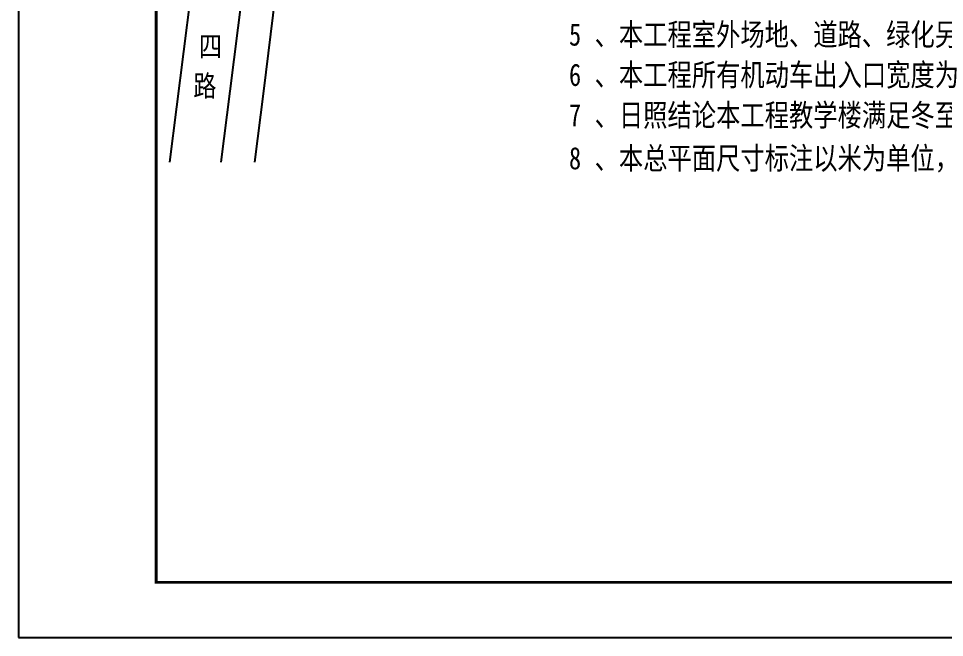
# Model space of a CAD drawing. Extents: x -534 to 560, y 572 to 1344.
# Drawn here: x -533.7 to -315, y 572 to 718.1 of the extents above; entities that cross this region are included whole.
import ezdxf
from ezdxf.enums import TextEntityAlignment as Align

# ---------------------------------------------------------------- set-up
doc = ezdxf.new("R2010")
doc.units = 0
doc.header["$LTSCALE"] = 1000
doc.linetypes.add('X5', pattern=[3, 2, -1])
doc.layers.get('0').update_dxf_attribs({"linetype": 'CONTINUOUS'})
for name, color, linetype in [('DLSS', 8, 'CONTINUOUS'), ('PUB_TEXT', 7, 'CONTINUOUS'), ('TK', 7, 'CONTINUOUS'), ('外轮廓线', 2, 'CONTINUOUS')]:
    doc.layers.add(name, color=color, linetype=linetype)
doc.styles.add('HT', font='simhei.ttf', dxfattribs={"width": 0.8})
doc.styles.add('HZ', font='', dxfattribs={"width": 0.8})
doc.styles.get('HZ').set_extended_font_data('SimSun')

# ---------------------------------------------------------------- blocks, each defined once
blk = doc.blocks.new('BFGGFHBDRSGS')
at = {"layer": 'TK'}
for p, q in [((301383.9997667727, -156237.5000457103), (301383.9997667727, -215637.5000457103)), ((301383.9997667727, -215637.5000457103), (385483.9997667727, -215637.5000457103))]:
    blk.add_line(p, q, dxfattribs=at)
at = {"layer": 'TK', "const_width": 50}
blk.add_lwpolyline([(303883.9997667727, -214637.5000457103), (384483.9997667727, -214637.5000457103), (384483.9997667727, -157237.5000457103), (303883.9997667727, -157237.5000457103)], close=True, dxfattribs=at)
blk = doc.blocks.new('A$C37B82D5D')
at = {"xscale": 1.25, "yscale": 1.25, "zscale": 1.25}
blk.add_blockref('BFGGFHBDRSGS', (-376729.9991856659, 269546.8752933975), dxfattribs=at)

msp = doc.modelspace()

# ---------------------------------------------------------------- linework, layer by layer
at = {"layer": 'DLSS', "color": 41, "linetype": 'Continuous'}
for p, q in [((-497.9371707101382, 684.2081312002701), (-490.3402752318798, 744.7262034896848)), ((-483.7375149491854, 700.9598610360263), (-480.4524949094775, 727.1037400072528)), ((-485.8423964884278, 684.2081312002701), (-483.7375149491854, 700.9598610360263))]:
    msp.add_line(p, q, dxfattribs=at)
at = {"layer": 'DLSS', "color": 8, "linetype": 'X5', "flags": 128}
for points in [[(-475.7710625713953, 700.9598610360263), (-469.6211904419033, 750.4818610359071)], [(-477.8513702415075, 684.2081312002701), (-475.7710625713953, 700.9598610360263)]]:
    msp.add_lwpolyline(points, dxfattribs=at)

# ---------------------------------------------------------------- block references
at = {"layer": '外轮廓线', "ltscale": 0.03, "xscale": 0.01040000000011787, "yscale": 0.01040000000011787, "zscale": 0.01040000000024591}
msp.add_blockref('A$C37B82D5D', (-533.6936044818576, 571.9976082240423), dxfattribs=at)

# ---------------------------------------------------------------- texts
at = {"layer": 'PUB_TEXT', "style": 'HT', "width": 0.8}
for s, p in [('、本工程室外场地、道路、绿化另详景观设计图。', (-397.6446593341389, 711.7413514969958)), ('5', (-403.6936044818576, 711.7413514969958)), ('6', (-403.6936044818576, 702.2213514965115)), ('、本工程所有机动车出入口宽度为', (-397.6446593341389, 702.2213514965115)), ('7', (-403.6936044818576, 692.7013514969585)), ('、日照结论本工程教学楼满足冬至日底层日照不低于', (-397.6446593341389, 692.7013514969585)), ('8', (-403.6936044818576, 682.5338134673657)), ('、本总平面尺寸标注以米为单位，坐标点为单体建筑轴线交点', (-397.6446593341389, 682.5338134673657))]:
    msp.add_text(s, height=5.257383966244726, dxfattribs=at).set_placement(p)
at = {"layer": 'PUB_TEXT', "style": 'HZ', "width": 0.8}
for s, p in [('四', (-488.3574760802003, 711.4701032653538)), ('路', (-489.67179055624, 702.3584672246216))]:
    msp.add_text(s, height=5, dxfattribs=at).set_placement(p, align=Align.MIDDLE)

doc.saveas('drawing.dxf')
